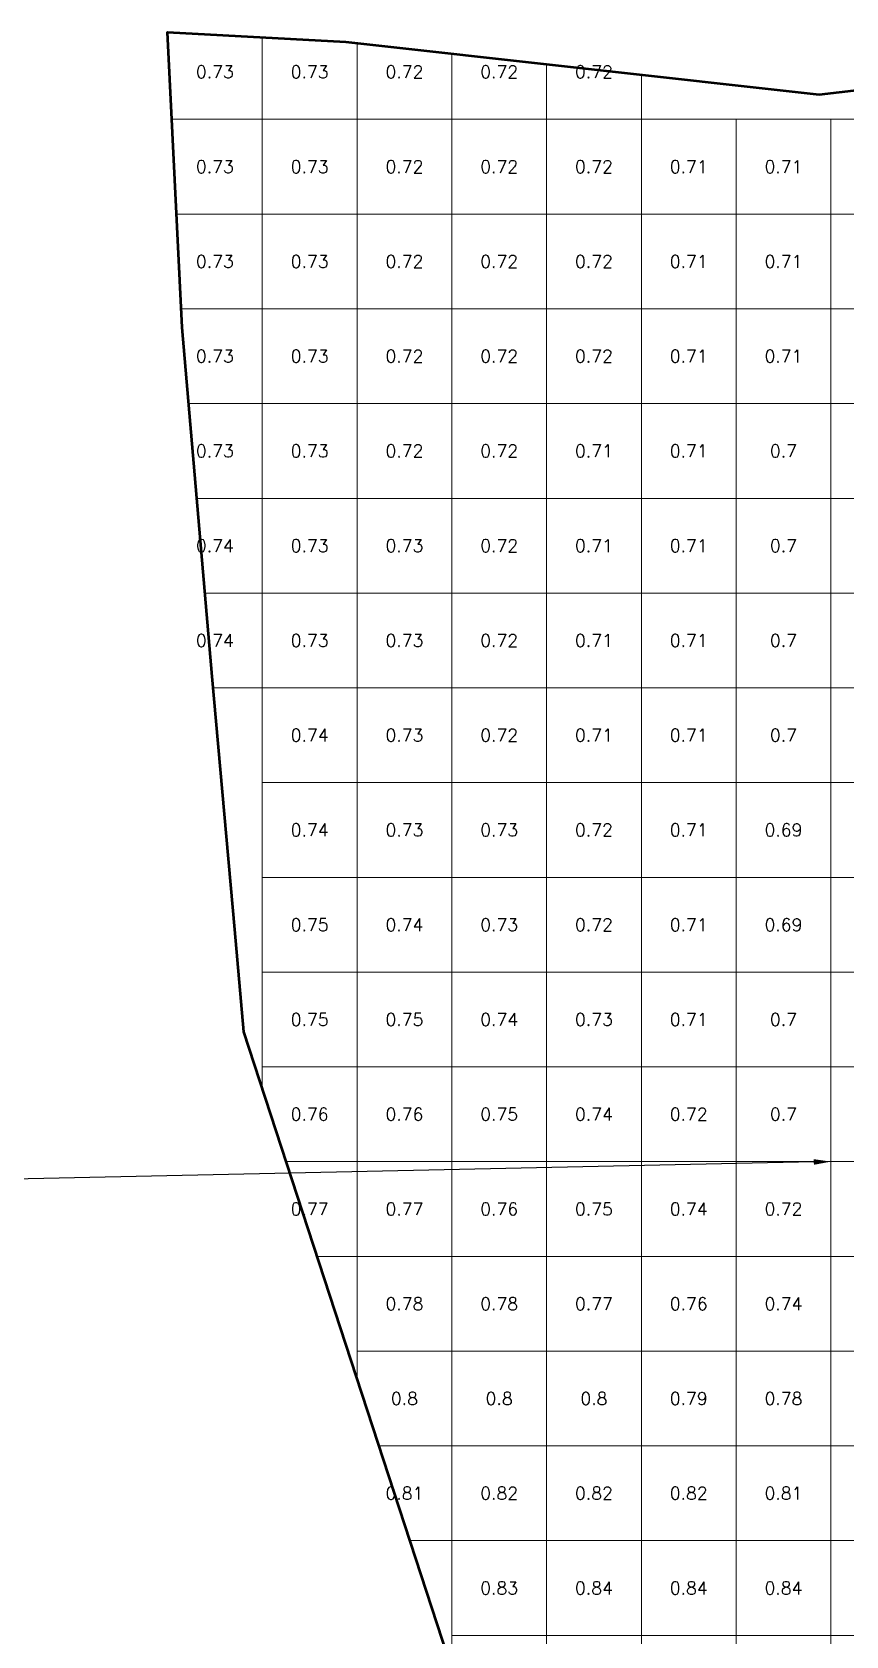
# Model space of a CAD drawing. Header units: inches. Extents: x 469984 to 470107, y 4349588 to 4349650.
# Drawn here: x 470017.55 to 470026.14, y 4349621.38 to 4349638.3 of the extents above; entities that cross this region are included whole.
import ezdxf
from ezdxf import colors
from ezdxf.entities.mleader import LeaderData, LeaderLine
from ezdxf.enums import TextEntityAlignment as Align
from ezdxf.math import Vec2, Vec3

# ---------------------------------------------------------------- set-up
doc = ezdxf.new("R2010")
doc.units = ezdxf.units.IN
doc.header["$MEASUREMENT"] = 0
doc.layers.add('0.500-1.000', color=7, linetype='Continuous', lineweight=0)
doc.layers.add('爆区方格网', color=7, linetype='Continuous', lineweight=0)
doc.styles.add('3dmine_textStyle_1', font='txt.shx', dxfattribs={"height": 1, "bigfont": 'gbcbig.shx'})
doc.styles.get("Standard").update_dxf_attribs({"font": 'arial.ttf'})

msp = doc.modelspace()

# ---------------------------------------------------------------- linework, layer by layer
at = {"layer": '0.500-1.000', "color": 4, "linetype": 'Continuous', "lineweight": 50, "true_color": 0x00ffff}
msp.add_lwpolyline([(470020.866, 4349638.2), (470025.858, 4349637.643), (470030.11, 4349638.139), (470035.619, 4349637.76), (470035.247, 4349626.162), (470031.612, 4349620.191), (470031.635, 4349620.056), (470032.442, 4349615.446), (470025.785, 4349615.381), (470022.283, 4349620.115), (470019.79, 4349627.752), (470019.693, 4349628.833), (470019.453, 4349631.502), (470019.138, 4349635.186), (470018.982, 4349638.303), (470020.866, 4349638.2)], dxfattribs=at)
at = {"layer": '爆区方格网', "color": 4, "linetype": 'Continuous', "lineweight": 0, "true_color": 0x00ffff, "elevation": 3931.268}
for points in [[(470019.983, 4349638.248), (470019.983, 4349637.382), (470019.028, 4349637.382), (470018.983, 4349638.283), (470018.983, 4349638.303), (470019.983, 4349638.248)], [(470020.866, 4349638.2), (470020.983, 4349638.187), (470020.983, 4349637.382), (470019.983, 4349637.382), (470019.983, 4349638.248), (470020.866, 4349638.2)], [(470021.983, 4349638.075), (470021.983, 4349637.382), (470020.983, 4349637.382), (470020.983, 4349638.187), (470021.983, 4349638.075)], [(470022.983, 4349637.964), (470022.983, 4349637.382), (470021.983, 4349637.382), (470021.983, 4349638.075), (470022.983, 4349637.964)], [(470023.983, 4349637.852), (470023.983, 4349637.382), (470022.983, 4349637.382), (470022.983, 4349637.964), (470023.983, 4349637.852)], [(470019.983, 4349636.382), (470019.078, 4349636.382), (470019.028, 4349637.382), (470019.983, 4349637.382), (470019.983, 4349636.382)], [(470020.983, 4349636.382), (470019.983, 4349636.382), (470019.983, 4349637.382), (470020.983, 4349637.382), (470020.983, 4349636.382)], [(470021.983, 4349636.382), (470020.983, 4349636.382), (470020.983, 4349637.382), (470021.983, 4349637.382), (470021.983, 4349636.382)], [(470022.983, 4349636.382), (470021.983, 4349636.382), (470021.983, 4349637.382), (470022.983, 4349637.382), (470022.983, 4349636.382)], [(470023.983, 4349636.382), (470022.983, 4349636.382), (470022.983, 4349637.382), (470023.983, 4349637.382), (470023.983, 4349636.382)], [(470024.983, 4349636.382), (470023.983, 4349636.382), (470023.983, 4349637.382), (470024.983, 4349637.382), (470024.983, 4349636.382)], [(470025.983, 4349636.382), (470024.983, 4349636.382), (470024.983, 4349637.382), (470025.983, 4349637.382), (470025.983, 4349636.382)], [(470026.983, 4349636.382), (470025.983, 4349636.382), (470025.983, 4349637.382), (470026.983, 4349637.382), (470026.983, 4349636.382)], [(470019.983, 4349635.382), (470019.129, 4349635.382), (470019.078, 4349636.382), (470019.983, 4349636.382), (470019.983, 4349635.382)], [(470020.983, 4349635.382), (470019.983, 4349635.382), (470019.983, 4349636.382), (470020.983, 4349636.382), (470020.983, 4349635.382)], [(470021.983, 4349635.382), (470020.983, 4349635.382), (470020.983, 4349636.382), (470021.983, 4349636.382), (470021.983, 4349635.382)], [(470022.983, 4349635.382), (470021.983, 4349635.382), (470021.983, 4349636.382), (470022.983, 4349636.382), (470022.983, 4349635.382)], [(470023.983, 4349635.382), (470022.983, 4349635.382), (470022.983, 4349636.382), (470023.983, 4349636.382), (470023.983, 4349635.382)], [(470024.983, 4349635.382), (470023.983, 4349635.382), (470023.983, 4349636.382), (470024.983, 4349636.382), (470024.983, 4349635.382)], [(470025.983, 4349635.382), (470024.983, 4349635.382), (470024.983, 4349636.382), (470025.983, 4349636.382), (470025.983, 4349635.382)], [(470026.983, 4349635.382), (470025.983, 4349635.382), (470025.983, 4349636.382), (470026.983, 4349636.382), (470026.983, 4349635.382)], [(470019.983, 4349634.382), (470019.207, 4349634.382), (470019.138, 4349635.186), (470019.129, 4349635.382), (470019.983, 4349635.382), (470019.983, 4349634.382)], [(470020.983, 4349634.382), (470019.983, 4349634.382), (470019.983, 4349635.382), (470020.983, 4349635.382), (470020.983, 4349634.382)], [(470021.983, 4349634.382), (470020.983, 4349634.382), (470020.983, 4349635.382), (470021.983, 4349635.382), (470021.983, 4349634.382)], [(470022.983, 4349634.382), (470021.983, 4349634.382), (470021.983, 4349635.382), (470022.983, 4349635.382), (470022.983, 4349634.382)], [(470023.983, 4349634.382), (470022.983, 4349634.382), (470022.983, 4349635.382), (470023.983, 4349635.382), (470023.983, 4349634.382)], [(470024.983, 4349634.382), (470023.983, 4349634.382), (470023.983, 4349635.382), (470024.983, 4349635.382), (470024.983, 4349634.382)], [(470025.983, 4349634.382), (470024.983, 4349634.382), (470024.983, 4349635.382), (470025.983, 4349635.382), (470025.983, 4349634.382)], [(470026.983, 4349634.382), (470025.983, 4349634.382), (470025.983, 4349635.382), (470026.983, 4349635.382), (470026.983, 4349634.382)], [(470019.983, 4349633.382), (470019.292, 4349633.382), (470019.207, 4349634.382), (470019.983, 4349634.382), (470019.983, 4349633.382)], [(470020.983, 4349633.382), (470019.983, 4349633.382), (470019.983, 4349634.382), (470020.983, 4349634.382), (470020.983, 4349633.382)], [(470021.983, 4349633.382), (470020.983, 4349633.382), (470020.983, 4349634.382), (470021.983, 4349634.382), (470021.983, 4349633.382)], [(470022.983, 4349633.382), (470021.983, 4349633.382), (470021.983, 4349634.382), (470022.983, 4349634.382), (470022.983, 4349633.382)], [(470023.983, 4349633.382), (470022.983, 4349633.382), (470022.983, 4349634.382), (470023.983, 4349634.382), (470023.983, 4349633.382)], [(470024.983, 4349633.382), (470023.983, 4349633.382), (470023.983, 4349634.382), (470024.983, 4349634.382), (470024.983, 4349633.382)], [(470025.983, 4349633.382), (470024.983, 4349633.382), (470024.983, 4349634.382), (470025.983, 4349634.382), (470025.983, 4349633.382)], [(470026.983, 4349633.382), (470025.983, 4349633.382), (470025.983, 4349634.382), (470026.983, 4349634.382), (470026.983, 4349633.382)], [(470019.983, 4349632.382), (470019.378, 4349632.382), (470019.292, 4349633.382), (470019.983, 4349633.382), (470019.983, 4349632.382)], [(470020.983, 4349632.382), (470019.983, 4349632.382), (470019.983, 4349633.382), (470020.983, 4349633.382), (470020.983, 4349632.382)], [(470021.983, 4349632.382), (470020.983, 4349632.382), (470020.983, 4349633.382), (470021.983, 4349633.382), (470021.983, 4349632.382)], [(470022.983, 4349632.382), (470021.983, 4349632.382), (470021.983, 4349633.382), (470022.983, 4349633.382), (470022.983, 4349632.382)], [(470023.983, 4349632.382), (470022.983, 4349632.382), (470022.983, 4349633.382), (470023.983, 4349633.382), (470023.983, 4349632.382)], [(470024.983, 4349632.382), (470023.983, 4349632.382), (470023.983, 4349633.382), (470024.983, 4349633.382), (470024.983, 4349632.382)], [(470025.983, 4349632.382), (470024.983, 4349632.382), (470024.983, 4349633.382), (470025.983, 4349633.382), (470025.983, 4349632.382)], [(470026.983, 4349632.382), (470025.983, 4349632.382), (470025.983, 4349633.382), (470026.983, 4349633.382), (470026.983, 4349632.382)], [(470019.983, 4349631.382), (470019.463, 4349631.382), (470019.453, 4349631.502), (470019.378, 4349632.382), (470019.983, 4349632.382), (470019.983, 4349631.382)], [(470020.983, 4349631.382), (470019.983, 4349631.382), (470019.983, 4349632.382), (470020.983, 4349632.382), (470020.983, 4349631.382)], [(470021.983, 4349631.382), (470020.983, 4349631.382), (470020.983, 4349632.382), (470021.983, 4349632.382), (470021.983, 4349631.382)], [(470022.983, 4349631.382), (470021.983, 4349631.382), (470021.983, 4349632.382), (470022.983, 4349632.382), (470022.983, 4349631.382)], [(470023.983, 4349631.382), (470022.983, 4349631.382), (470022.983, 4349632.382), (470023.983, 4349632.382), (470023.983, 4349631.382)], [(470024.983, 4349631.382), (470023.983, 4349631.382), (470023.983, 4349632.382), (470024.983, 4349632.382), (470024.983, 4349631.382)], [(470025.983, 4349631.382), (470024.983, 4349631.382), (470024.983, 4349632.382), (470025.983, 4349632.382), (470025.983, 4349631.382)], [(470026.983, 4349631.382), (470025.983, 4349631.382), (470025.983, 4349632.382), (470026.983, 4349632.382), (470026.983, 4349631.382)], [(470020.983, 4349630.382), (470019.983, 4349630.382), (470019.983, 4349631.382), (470020.983, 4349631.382), (470020.983, 4349630.382)], [(470021.983, 4349630.382), (470020.983, 4349630.382), (470020.983, 4349631.382), (470021.983, 4349631.382), (470021.983, 4349630.382)], [(470022.983, 4349630.382), (470021.983, 4349630.382), (470021.983, 4349631.382), (470022.983, 4349631.382), (470022.983, 4349630.382)], [(470023.983, 4349630.382), (470022.983, 4349630.382), (470022.983, 4349631.382), (470023.983, 4349631.382), (470023.983, 4349630.382)], [(470024.983, 4349630.382), (470023.983, 4349630.382), (470023.983, 4349631.382), (470024.983, 4349631.382), (470024.983, 4349630.382)], [(470025.983, 4349630.382), (470024.983, 4349630.382), (470024.983, 4349631.382), (470025.983, 4349631.382), (470025.983, 4349630.382)], [(470026.983, 4349630.382), (470025.983, 4349630.382), (470025.983, 4349631.382), (470026.983, 4349631.382), (470026.983, 4349630.382)], [(470020.983, 4349629.382), (470019.983, 4349629.382), (470019.983, 4349630.382), (470020.983, 4349630.382), (470020.983, 4349629.382)], [(470021.983, 4349629.382), (470020.983, 4349629.382), (470020.983, 4349630.382), (470021.983, 4349630.382), (470021.983, 4349629.382)], [(470022.983, 4349629.382), (470021.983, 4349629.382), (470021.983, 4349630.382), (470022.983, 4349630.382), (470022.983, 4349629.382)], [(470023.983, 4349629.382), (470022.983, 4349629.382), (470022.983, 4349630.382), (470023.983, 4349630.382), (470023.983, 4349629.382)], [(470024.983, 4349629.382), (470023.983, 4349629.382), (470023.983, 4349630.382), (470024.983, 4349630.382), (470024.983, 4349629.382)], [(470025.983, 4349629.382), (470024.983, 4349629.382), (470024.983, 4349630.382), (470025.983, 4349630.382), (470025.983, 4349629.382)], [(470026.983, 4349629.382), (470025.983, 4349629.382), (470025.983, 4349630.382), (470026.983, 4349630.382), (470026.983, 4349629.382)], [(470020.983, 4349628.382), (470019.983, 4349628.382), (470019.983, 4349629.382), (470020.983, 4349629.382), (470020.983, 4349628.382)], [(470021.983, 4349628.382), (470020.983, 4349628.382), (470020.983, 4349629.382), (470021.983, 4349629.382), (470021.983, 4349628.382)], [(470022.983, 4349628.382), (470021.983, 4349628.382), (470021.983, 4349629.382), (470022.983, 4349629.382), (470022.983, 4349628.382)], [(470023.983, 4349628.382), (470022.983, 4349628.382), (470022.983, 4349629.382), (470023.983, 4349629.382), (470023.983, 4349628.382)], [(470024.983, 4349628.382), (470023.983, 4349628.382), (470023.983, 4349629.382), (470024.983, 4349629.382), (470024.983, 4349628.382)], [(470025.983, 4349628.382), (470024.983, 4349628.382), (470024.983, 4349629.382), (470025.983, 4349629.382), (470025.983, 4349628.382)], [(470026.983, 4349628.382), (470025.983, 4349628.382), (470025.983, 4349629.382), (470026.983, 4349629.382), (470026.983, 4349628.382)], [(470020.983, 4349627.382), (470019.983, 4349627.382), (470019.983, 4349628.382), (470020.983, 4349628.382), (470020.983, 4349627.382)], [(470021.983, 4349627.382), (470020.983, 4349627.382), (470020.983, 4349628.382), (470021.983, 4349628.382), (470021.983, 4349627.382)], [(470022.983, 4349627.382), (470021.983, 4349627.382), (470021.983, 4349628.382), (470022.983, 4349628.382), (470022.983, 4349627.382)], [(470023.983, 4349627.382), (470022.983, 4349627.382), (470022.983, 4349628.382), (470023.983, 4349628.382), (470023.983, 4349627.382)], [(470024.983, 4349627.382), (470023.983, 4349627.382), (470023.983, 4349628.382), (470024.983, 4349628.382), (470024.983, 4349627.382)], [(470025.983, 4349627.382), (470024.983, 4349627.382), (470024.983, 4349628.382), (470025.983, 4349628.382), (470025.983, 4349627.382)], [(470026.983, 4349627.382), (470025.983, 4349627.382), (470025.983, 4349628.382), (470026.983, 4349628.382), (470026.983, 4349627.382)], [(470020.983, 4349626.382), (470020.237, 4349626.382), (470019.983, 4349627.16), (470019.983, 4349627.382), (470020.983, 4349627.382), (470020.983, 4349626.382)], [(470021.983, 4349626.382), (470020.983, 4349626.382), (470020.983, 4349627.382), (470021.983, 4349627.382), (470021.983, 4349626.382)], [(470022.983, 4349626.382), (470021.983, 4349626.382), (470021.983, 4349627.382), (470022.983, 4349627.382), (470022.983, 4349626.382)], [(470023.983, 4349626.382), (470022.983, 4349626.382), (470022.983, 4349627.382), (470023.983, 4349627.382), (470023.983, 4349626.382)], [(470024.983, 4349626.382), (470023.983, 4349626.382), (470023.983, 4349627.382), (470024.983, 4349627.382), (470024.983, 4349626.382)], [(470025.983, 4349626.382), (470024.983, 4349626.382), (470024.983, 4349627.382), (470025.983, 4349627.382), (470025.983, 4349626.382)], [(470026.983, 4349626.382), (470025.983, 4349626.382), (470025.983, 4349627.382), (470026.983, 4349627.382), (470026.983, 4349626.382)], [(470020.983, 4349625.382), (470020.564, 4349625.382), (470020.237, 4349626.382), (470020.983, 4349626.382), (470020.983, 4349625.382)], [(470021.983, 4349625.382), (470020.983, 4349625.382), (470020.983, 4349626.382), (470021.983, 4349626.382), (470021.983, 4349625.382)], [(470022.983, 4349625.382), (470021.983, 4349625.382), (470021.983, 4349626.382), (470022.983, 4349626.382), (470022.983, 4349625.382)], [(470023.983, 4349625.382), (470022.983, 4349625.382), (470022.983, 4349626.382), (470023.983, 4349626.382), (470023.983, 4349625.382)], [(470024.983, 4349625.382), (470023.983, 4349625.382), (470023.983, 4349626.382), (470024.983, 4349626.382), (470024.983, 4349625.382)], [(470025.983, 4349625.382), (470024.983, 4349625.382), (470024.983, 4349626.382), (470025.983, 4349626.382), (470025.983, 4349625.382)], [(470026.983, 4349625.382), (470025.983, 4349625.382), (470025.983, 4349626.382), (470026.983, 4349626.382), (470026.983, 4349625.382)], [(470021.983, 4349624.382), (470020.983, 4349624.382), (470020.983, 4349625.382), (470021.983, 4349625.382), (470021.983, 4349624.382)], [(470022.983, 4349624.382), (470021.983, 4349624.382), (470021.983, 4349625.382), (470022.983, 4349625.382), (470022.983, 4349624.382)], [(470023.983, 4349624.382), (470022.983, 4349624.382), (470022.983, 4349625.382), (470023.983, 4349625.382), (470023.983, 4349624.382)], [(470024.983, 4349624.382), (470023.983, 4349624.382), (470023.983, 4349625.382), (470024.983, 4349625.382), (470024.983, 4349624.382)], [(470025.983, 4349624.382), (470024.983, 4349624.382), (470024.983, 4349625.382), (470025.983, 4349625.382), (470025.983, 4349624.382)], [(470026.983, 4349624.382), (470025.983, 4349624.382), (470025.983, 4349625.382), (470026.983, 4349625.382), (470026.983, 4349624.382)], [(470021.983, 4349623.382), (470021.217, 4349623.382), (470020.983, 4349624.097), (470020.983, 4349624.382), (470021.983, 4349624.382), (470021.983, 4349623.382)], [(470022.983, 4349623.382), (470021.983, 4349623.382), (470021.983, 4349624.382), (470022.983, 4349624.382), (470022.983, 4349623.382)], [(470023.983, 4349623.382), (470022.983, 4349623.382), (470022.983, 4349624.382), (470023.983, 4349624.382), (470023.983, 4349623.382)], [(470024.983, 4349623.382), (470023.983, 4349623.382), (470023.983, 4349624.382), (470024.983, 4349624.382), (470024.983, 4349623.382)], [(470025.983, 4349623.382), (470024.983, 4349623.382), (470024.983, 4349624.382), (470025.983, 4349624.382), (470025.983, 4349623.382)], [(470026.983, 4349623.382), (470025.983, 4349623.382), (470025.983, 4349624.382), (470026.983, 4349624.382), (470026.983, 4349623.382)], [(470021.983, 4349622.382), (470021.543, 4349622.382), (470021.217, 4349623.382), (470021.983, 4349623.382), (470021.983, 4349622.382)], [(470022.983, 4349622.382), (470021.983, 4349622.382), (470021.983, 4349623.382), (470022.983, 4349623.382), (470022.983, 4349622.382)], [(470023.983, 4349622.382), (470022.983, 4349622.382), (470022.983, 4349623.382), (470023.983, 4349623.382), (470023.983, 4349622.382)], [(470024.983, 4349622.382), (470023.983, 4349622.382), (470023.983, 4349623.382), (470024.983, 4349623.382), (470024.983, 4349622.382)], [(470025.983, 4349622.382), (470024.983, 4349622.382), (470024.983, 4349623.382), (470025.983, 4349623.382), (470025.983, 4349622.382)], [(470026.983, 4349622.382), (470025.983, 4349622.382), (470025.983, 4349623.382), (470026.983, 4349623.382), (470026.983, 4349622.382)], [(470022.983, 4349621.382), (470021.983, 4349621.382), (470021.983, 4349622.382), (470022.983, 4349622.382), (470022.983, 4349621.382)], [(470023.983, 4349621.382), (470022.983, 4349621.382), (470022.983, 4349622.382), (470023.983, 4349622.382), (470023.983, 4349621.382)], [(470024.983, 4349621.382), (470023.983, 4349621.382), (470023.983, 4349622.382), (470024.983, 4349622.382), (470024.983, 4349621.382)], [(470025.983, 4349621.382), (470024.983, 4349621.382), (470024.983, 4349622.382), (470025.983, 4349622.382), (470025.983, 4349621.382)], [(470026.983, 4349621.382), (470025.983, 4349621.382), (470025.983, 4349622.382), (470026.983, 4349622.382), (470026.983, 4349621.382)], [(470022.983, 4349620.382), (470022.196, 4349620.382), (470021.983, 4349621.034), (470021.983, 4349621.382), (470022.983, 4349621.382), (470022.983, 4349620.382)], [(470023.983, 4349620.382), (470022.983, 4349620.382), (470022.983, 4349621.382), (470023.983, 4349621.382), (470023.983, 4349620.382)], [(470024.983, 4349620.382), (470023.983, 4349620.382), (470023.983, 4349621.382), (470024.983, 4349621.382), (470024.983, 4349620.382)], [(470025.983, 4349620.382), (470024.983, 4349620.382), (470024.983, 4349621.382), (470025.983, 4349621.382), (470025.983, 4349620.382)], [(470026.983, 4349620.382), (470025.983, 4349620.382), (470025.983, 4349621.382), (470026.983, 4349621.382), (470026.983, 4349620.382)]]:
    msp.add_lwpolyline(points, dxfattribs=at)

# ---------------------------------------------------------------- texts
at = {"color": 4, "linetype": 'Continuous', "lineweight": 0, "true_color": 0x00ffff, "style": '3dmine_textStyle_1'}
for s, p in [('0.73', (470019.483, 4349637.882, 3931.268)), ('0.73', (470020.483, 4349637.882, 3931.268)), ('0.72', (470021.483, 4349637.882, 3931.268)), ('0.72', (470022.483, 4349637.882, 3931.268)), ('0.72', (470023.483, 4349637.882, 3931.268)), ('0.73', (470019.483, 4349636.882, 3931.268)), ('0.73', (470020.483, 4349636.882, 3931.268)), ('0.72', (470021.483, 4349636.882, 3931.268)), ('0.72', (470022.483, 4349636.882, 3931.268)), ('0.72', (470023.483, 4349636.882, 3931.268)), ('0.71', (470024.483, 4349636.882, 3931.268)), ('0.71', (470025.483, 4349636.882, 3931.268)), ('0.73', (470019.483, 4349635.882, 3931.268)), ('0.73', (470020.483, 4349635.882, 3931.268)), ('0.72', (470021.483, 4349635.882, 3931.268)), ('0.72', (470022.483, 4349635.882, 3931.268)), ('0.72', (470023.483, 4349635.882, 3931.268)), ('0.71', (470024.483, 4349635.882, 3931.268)), ('0.71', (470025.483, 4349635.882, 3931.268)), ('0.73', (470019.483, 4349634.882, 3931.268)), ('0.73', (470020.483, 4349634.882, 3931.268)), ('0.72', (470021.483, 4349634.882, 3931.268)), ('0.72', (470022.483, 4349634.882, 3931.268)), ('0.72', (470023.483, 4349634.882, 3931.268)), ('0.71', (470024.483, 4349634.882, 3931.268)), ('0.71', (470025.483, 4349634.882, 3931.268)), ('0.73', (470019.483, 4349633.882, 3931.268)), ('0.73', (470020.483, 4349633.882, 3931.268)), ('0.72', (470021.483, 4349633.882, 3931.268)), ('0.72', (470022.483, 4349633.882, 3931.268)), ('0.71', (470023.483, 4349633.882, 3931.268)), ('0.71', (470024.483, 4349633.882, 3931.268)), ('0.7', (470025.483, 4349633.882, 3931.268)), ('0.74', (470019.483, 4349632.882, 3931.268)), ('0.73', (470020.483, 4349632.882, 3931.268)), ('0.73', (470021.483, 4349632.882, 3931.268)), ('0.72', (470022.483, 4349632.882, 3931.268)), ('0.71', (470023.483, 4349632.882, 3931.268)), ('0.71', (470024.483, 4349632.882, 3931.268)), ('0.7', (470025.483, 4349632.882, 3931.268)), ('0.74', (470019.483, 4349631.882, 3931.268)), ('0.73', (470020.483, 4349631.882, 3931.268)), ('0.73', (470021.483, 4349631.882, 3931.268)), ('0.72', (470022.483, 4349631.882, 3931.268)), ('0.71', (470023.483, 4349631.882, 3931.268)), ('0.71', (470024.483, 4349631.882, 3931.268)), ('0.7', (470025.483, 4349631.882, 3931.268)), ('0.74', (470020.483, 4349630.882, 3931.268)), ('0.73', (470021.483, 4349630.882, 3931.268)), ('0.72', (470022.483, 4349630.882, 3931.268)), ('0.71', (470023.483, 4349630.882, 3931.268)), ('0.71', (470024.483, 4349630.882, 3931.268)), ('0.7', (470025.483, 4349630.882, 3931.268)), ('0.74', (470020.483, 4349629.882, 3931.268)), ('0.73', (470021.483, 4349629.882, 3931.268)), ('0.73', (470022.483, 4349629.882, 3931.268)), ('0.72', (470023.483, 4349629.882, 3931.268)), ('0.71', (470024.483, 4349629.882, 3931.268)), ('0.69', (470025.483, 4349629.882, 3931.268)), ('0.75', (470020.483, 4349628.882, 3931.268)), ('0.74', (470021.483, 4349628.882, 3931.268)), ('0.73', (470022.483, 4349628.882, 3931.268)), ('0.72', (470023.483, 4349628.882, 3931.268)), ('0.71', (470024.483, 4349628.882, 3931.268)), ('0.69', (470025.483, 4349628.882, 3931.268)), ('0.75', (470020.483, 4349627.882, 3931.268)), ('0.75', (470021.483, 4349627.882, 3931.268)), ('0.74', (470022.483, 4349627.882, 3931.268)), ('0.73', (470023.483, 4349627.882, 3931.268)), ('0.71', (470024.483, 4349627.882, 3931.268)), ('0.7', (470025.483, 4349627.882, 3931.268)), ('0.76', (470020.483, 4349626.882, 3931.268)), ('0.76', (470021.483, 4349626.882, 3931.268)), ('0.75', (470022.483, 4349626.882, 3931.268)), ('0.74', (470023.483, 4349626.882, 3931.268)), ('0.72', (470024.483, 4349626.882, 3931.268)), ('0.7', (470025.483, 4349626.882, 3931.268)), ('0.77', (470020.483, 4349625.882, 3931.268)), ('0.77', (470021.483, 4349625.882, 3931.268)), ('0.76', (470022.483, 4349625.882, 3931.268)), ('0.75', (470023.483, 4349625.882, 3931.268)), ('0.74', (470024.483, 4349625.882, 3931.268)), ('0.72', (470025.483, 4349625.882, 3931.268)), ('0.78', (470021.483, 4349624.882, 3931.268)), ('0.78', (470022.483, 4349624.882, 3931.268)), ('0.77', (470023.483, 4349624.882, 3931.268)), ('0.76', (470024.483, 4349624.882, 3931.268)), ('0.74', (470025.483, 4349624.882, 3931.268)), ('0.8', (470021.483, 4349623.882, 3931.268)), ('0.8', (470022.483, 4349623.882, 3931.268)), ('0.8', (470023.483, 4349623.882, 3931.268)), ('0.79', (470024.483, 4349623.882, 3931.268)), ('0.78', (470025.483, 4349623.882, 3931.268)), ('0.81', (470021.483, 4349622.882, 3931.268)), ('0.82', (470022.483, 4349622.882, 3931.268)), ('0.82', (470023.483, 4349622.882, 3931.268)), ('0.82', (470024.483, 4349622.882, 3931.268)), ('0.81', (470025.483, 4349622.882, 3931.268)), ('0.83', (470022.483, 4349621.882, 3931.268)), ('0.84', (470023.483, 4349621.882, 3931.268)), ('0.84', (470024.483, 4349621.882, 3931.268)), ('0.84', (470025.483, 4349621.882, 3931.268))]:
    msp.add_text(s, height=0.1333, dxfattribs=at).set_placement(p, align=Align.MIDDLE_CENTER)

# ---------------------------------------------------------------- leaders
ml = msp.add_multileader_mtext('Standard')
ml.set_content('3{\\f宋体|b0|i0|c134|p2;号矿块}', color=256)
ml.set_leader_properties()
ml.build(insert=Vec2(0, 0))
ml.multileader.update_dxf_attribs({"dogleg_length": 0.36, "arrow_head_size": 0.18})
ctx = ml.context
ctx.base_point, ctx.char_height, ctx.arrow_head_size, ctx.landing_gap_size, ctx.plane_origin = Vec3(469983.601, 4349625.753, 3931.268), 2.5, 0.18, 0.09, Vec3(470025.983, 4349626.382, 3931.268)
notes = []
notes.append((ctx, [(0, (1, 1, 0), (469996.524, 4349625.753, 3931.268), (-1, 0), 0.36, [(0, [(470025.983, 4349626.382, 3931.268)], 256, [])])]))
ctx.mtext.insert, ctx.mtext.flow_direction = Vec3(469983.691, 4349627.184, 3931.268), 5
for ctx, leaders in notes:
    for number, flags, end, landing, length, lines in leaders:
        leader = LeaderData()
        leader.index, (leader.has_last_leader_line, leader.has_dogleg_vector, leader.attachment_direction) = number, flags
        leader.last_leader_point, leader.dogleg_vector, leader.dogleg_length = Vec3(end), Vec3(landing), length
        for number, points, colour, breaks in lines:
            line = LeaderLine()
            line.index, line.vertices, line.color, line.breaks = number, Vec3.list(points), colors.encode_raw_color(colour), breaks
            leader.lines.append(line)
        ctx.leaders.append(leader)

doc.saveas('drawing.dxf')
